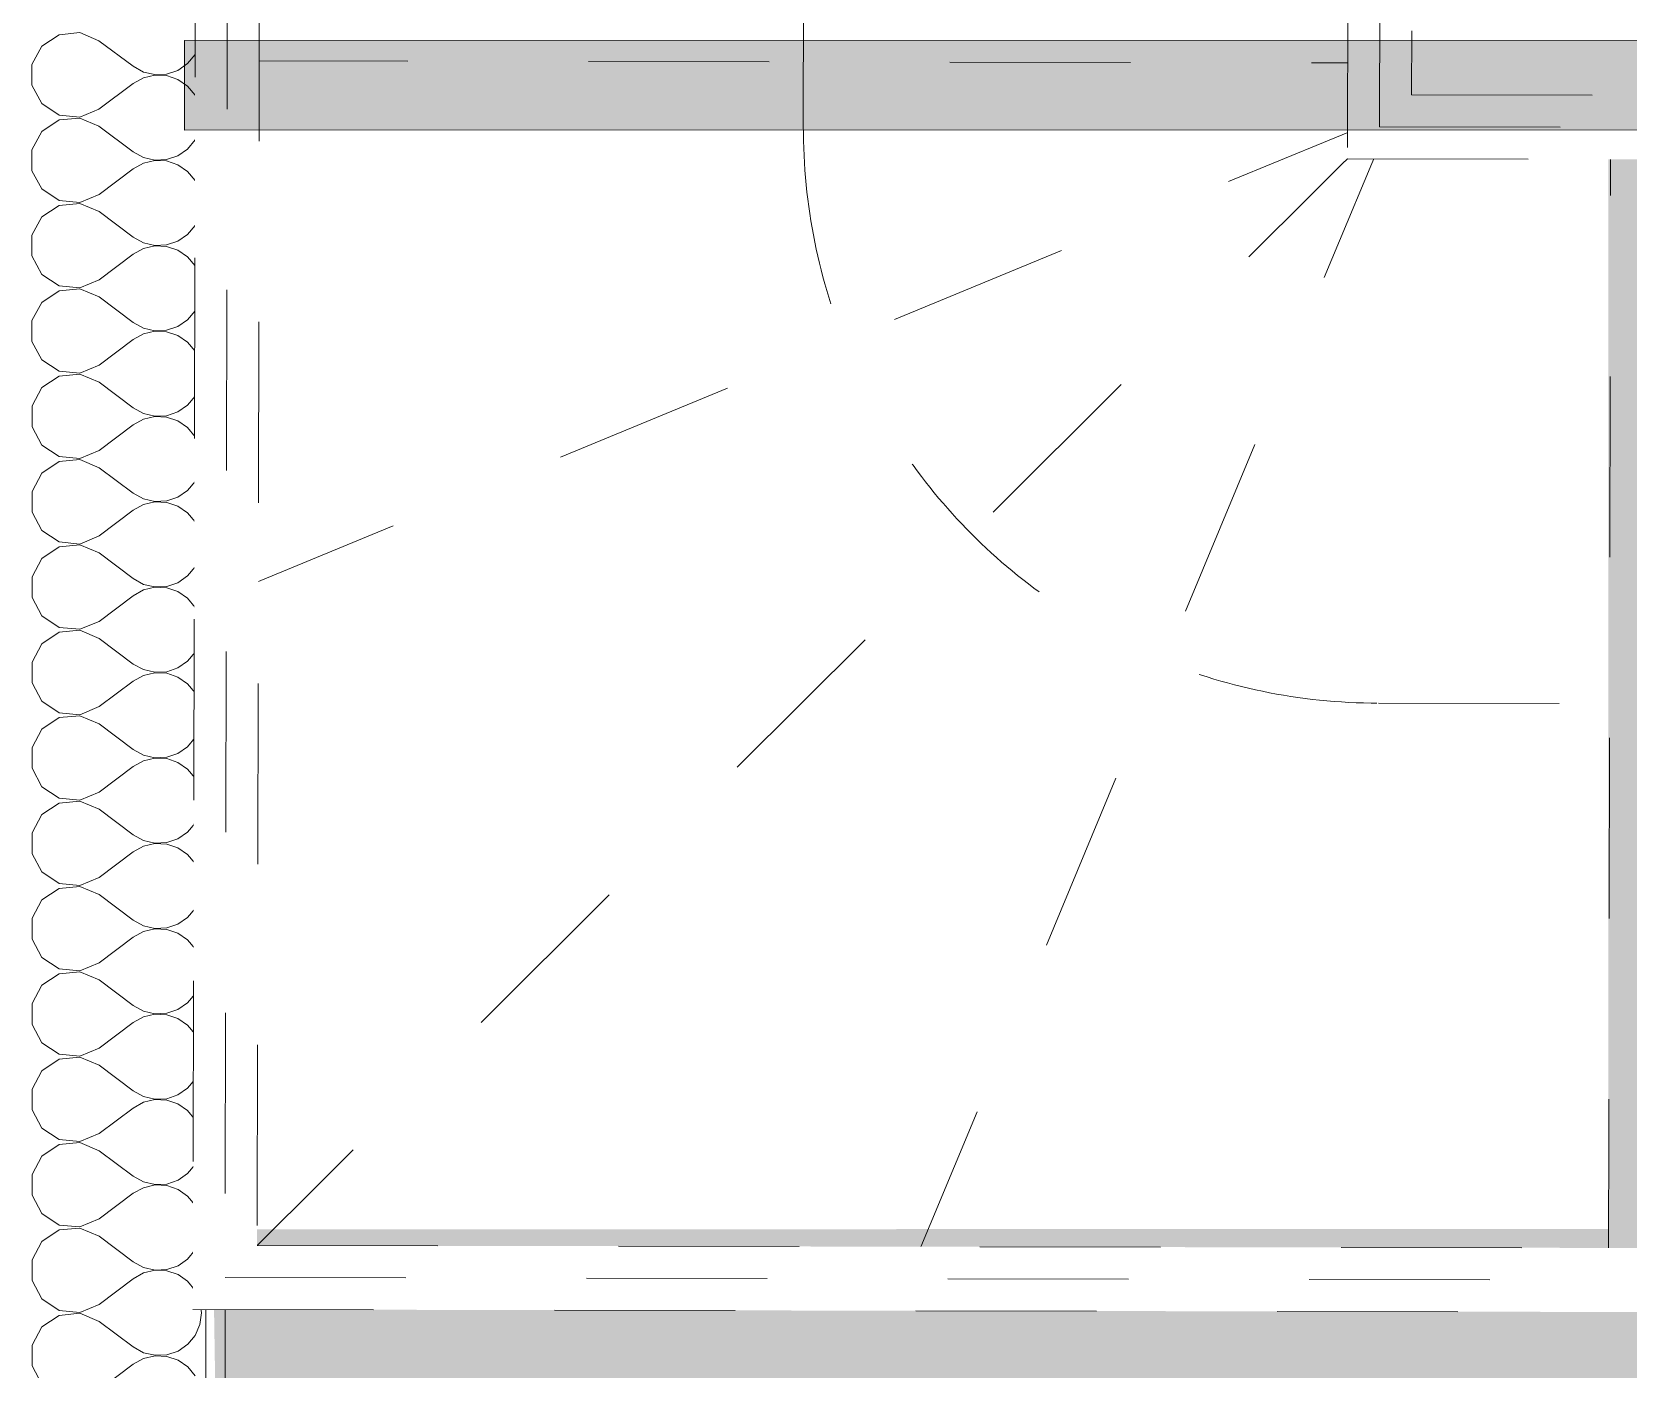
# Model space of a CAD drawing. Header units: millimetres. Extents: x 318905 to 439572, y -5133 to 105868.
# Drawn here: x 361554 to 362800, y 57105 to 58149 of the extents above; entities that cross this region are included whole.
import ezdxf

# ---------------------------------------------------------------- set-up
doc = ezdxf.new("R2010")
doc.units = ezdxf.units.MM
doc.header["$MEASUREMENT"] = 0
doc.linetypes.add('Traits', pattern=[282.222223, 141.111112, -141.111112])
doc.linetypes.add('Wipeout_Contour', pattern=[1000, 0, -1000])
doc.layers.add('INTI_Escaliers_et_ascenseurs', color=7, linetype='Continuous')
doc.layers.add('Marques & Zones', color=7, linetype='Continuous')
for name, color, linetype, lineweight in [('INTI_Escaliers_et_ascenseurs_Stylo_No__1', 7, 'Continuous', 5), ('Murs ext - Périphériques_Stylo_No__1', 7, 'Continuous', 5), ('Murs ext - Périphériques_Stylo_No__41', 7, 'Continuous', 20)]:
    doc.layers.add(name, color=color, linetype=linetype, lineweight=lineweight)
doc.layers.add('Murs ext - Périphériques_Stylo_No__87', color=7, linetype='Continuous', lineweight=13, true_color=0x6a6a6a)

# ---------------------------------------------------------------- blocks, each defined once
blk = doc.blocks.new('*X23')
at = {"layer": 'Murs ext - Périphériques_Stylo_No__1', "linetype": 'Continuous'}
for p, q in [((361685.8, 58149.3), (361684.6, 58158.4)), ((361561.2, 58138.3), (361553.5, 58124)), ((361574.7, 58147.3), (361561.2, 58138.3)), ((361590.9, 58148.9), (361574.7, 58147.3)), ((361605.8, 58142.6), (361590.9, 58148.9)), ((361605.8, 58142.6), (361632.5, 58122.6)), ((361680.9, 58131.7), (361684.6, 58140.1)), ((361684.6, 58140.1), (361685.8, 58149.3)), ((361675, 58124.7), (361680.9, 58131.7)), ((361553.5, 58124), (361553.5, 58107.8)), ((361632.5, 58122.6), (361640.6, 58118.1)), ((361640.6, 58113.7), (361632.5, 58109.2)), ((361640.6, 58118.1), (361649.5, 58116.1)), ((361649.5, 58115.8), (361640.6, 58113.7)), ((361649.5, 58116.1), (361658.7, 58116.5)), ((361658.7, 58115.3), (361649.5, 58115.8)), ((361658.7, 58116.5), (361667.4, 58119.4)), ((361667.4, 58112.4), (361658.7, 58115.3)), ((361667.4, 58119.4), (361675, 58124.7)), ((361553.5, 58107.8), (361561.2, 58093.5)), ((361605.8, 58089.2), (361632.5, 58109.2)), ((361675, 58107.2), (361667.4, 58112.4)), ((361680.9, 58100.1), (361675, 58107.2)), ((361561.2, 58093.5), (361574.7, 58084.5)), ((361590.9, 58083), (361605.8, 58089.2)), ((361684.6, 58091.7), (361680.9, 58100.1)), ((361685.8, 58082.6), (361684.6, 58091.7)), ((361574.7, 58080.7), (361561.2, 58071.7)), ((361574.7, 58084.5), (361590.9, 58083)), ((361590.9, 58082.2), (361574.7, 58080.7)), ((361605.8, 58075.9), (361590.9, 58082.2)), ((361605.8, 58075.9), (361632.5, 58055.9)), ((361684.6, 58073.5), (361685.8, 58082.6)), ((361561.2, 58071.7), (361553.5, 58057.4)), ((361675, 58058), (361680.9, 58065.1)), ((361680.9, 58065.1), (361684.6, 58073.5)), ((361553.5, 58057.4), (361553.5, 58041.1)), ((361632.5, 58055.9), (361640.6, 58051.5)), ((361640.6, 58051.5), (361649.5, 58049.4)), ((361658.7, 58049.8), (361667.4, 58052.8)), ((361667.4, 58052.8), (361675, 58058)), ((361553.5, 58041.1), (361561.2, 58026.8)), ((361605.9, 58022.6), (361632.5, 58042.6)), ((361640.6, 58047), (361632.5, 58042.6)), ((361649.5, 58049.1), (361640.6, 58047)), ((361649.5, 58049.4), (361658.7, 58049.8)), ((361658.7, 58048.7), (361649.5, 58049.1)), ((361667.4, 58045.7), (361658.7, 58048.7)), ((361675, 58040.5), (361667.4, 58045.7)), ((361680.9, 58033.4), (361675, 58040.5)), ((361561.2, 58026.8), (361574.7, 58017.8)), ((361684.6, 58025), (361680.9, 58033.4)), ((361574.7, 58014), (361561.2, 58005)), ((361574.7, 58017.8), (361590.9, 58016.3)), ((361590.9, 58015.5), (361574.7, 58014)), ((361590.9, 58016.3), (361605.9, 58022.6)), ((361605.9, 58009.2), (361590.9, 58015.5)), ((361685.9, 58015.9), (361684.6, 58025)), ((361684.6, 58006.8), (361685.9, 58015.9)), ((361561.2, 58005), (361553.5, 57990.7)), ((361605.9, 58009.2), (361632.5, 57989.2)), ((361680.9, 57998.4), (361684.6, 58006.8)), ((361553.5, 57990.7), (361553.5, 57974.5)), ((361632.5, 57989.2), (361640.6, 57984.8)), ((361667.4, 57986.1), (361675, 57991.3)), ((361675, 57991.3), (361680.9, 57998.4)), ((361605.9, 57955.9), (361632.5, 57975.9)), ((361640.6, 57980.4), (361632.5, 57975.9)), ((361640.6, 57984.8), (361649.5, 57982.7)), ((361649.5, 57982.5), (361640.6, 57980.4)), ((361649.5, 57982.7), (361658.7, 57983.2)), ((361658.7, 57982), (361649.5, 57982.5)), ((361658.7, 57983.2), (361667.4, 57986.1)), ((361667.4, 57979.1), (361658.7, 57982)), ((361675, 57973.9), (361667.4, 57979.1)), ((361553.5, 57974.5), (361561.2, 57960.1)), ((361680.9, 57966.8), (361675, 57973.9)), ((361684.6, 57958.4), (361680.9, 57966.8)), ((361561.2, 57960.1), (361574.7, 57951.2)), ((361574.7, 57951.2), (361590.9, 57949.6)), ((361590.9, 57949.6), (361605.9, 57955.9)), ((361685.9, 57949.3), (361684.6, 57958.4)), ((361574.7, 57947.3), (361561.2, 57938.3)), ((361590.9, 57948.9), (361574.7, 57947.3)), ((361605.9, 57942.6), (361590.9, 57948.9)), ((361605.9, 57942.6), (361632.5, 57922.6)), ((361680.9, 57931.7), (361684.6, 57940.1)), ((361684.6, 57940.1), (361685.9, 57949.3)), ((361561.2, 57938.3), (361553.5, 57924)), ((361675, 57924.7), (361680.9, 57931.7)), ((361553.5, 57924), (361553.5, 57907.8)), ((361632.5, 57922.6), (361640.6, 57918.1)), ((361640.6, 57913.7), (361632.5, 57909.2)), ((361640.6, 57918.1), (361649.5, 57916.1)), ((361649.5, 57915.8), (361640.6, 57913.7)), ((361649.5, 57916.1), (361658.7, 57916.5)), ((361658.7, 57915.3), (361649.5, 57915.8)), ((361658.7, 57916.5), (361667.4, 57919.4)), ((361667.4, 57912.4), (361658.7, 57915.3)), ((361667.4, 57919.4), (361675, 57924.7)), ((361553.5, 57907.8), (361561.2, 57893.5)), ((361605.9, 57889.2), (361632.5, 57909.2)), ((361675, 57907.2), (361667.4, 57912.4)), ((361680.9, 57900.1), (361675, 57907.2)), ((361561.2, 57893.5), (361574.7, 57884.5)), ((361590.9, 57883), (361605.9, 57889.2)), ((361684.6, 57891.7), (361680.9, 57900.1)), ((361685.9, 57882.6), (361684.6, 57891.7)), ((361574.7, 57880.7), (361561.2, 57871.7)), ((361574.7, 57884.5), (361590.9, 57883)), ((361590.9, 57882.2), (361574.7, 57880.7)), ((361605.9, 57875.9), (361590.9, 57882.2)), ((361684.6, 57873.5), (361685.9, 57882.6)), ((361561.2, 57871.7), (361553.6, 57857.4)), ((361605.9, 57875.9), (361632.5, 57855.9)), ((361675, 57858), (361680.9, 57865.1)), ((361680.9, 57865.1), (361684.6, 57873.5)), ((361553.6, 57857.4), (361553.6, 57841.1)), ((361632.5, 57855.9), (361640.6, 57851.5)), ((361640.6, 57851.5), (361649.6, 57849.4)), ((361658.7, 57849.8), (361667.5, 57852.8)), ((361667.5, 57852.8), (361675, 57858)), ((361553.6, 57841.1), (361561.2, 57826.8)), ((361605.9, 57822.6), (361632.6, 57842.6)), ((361640.6, 57847), (361632.6, 57842.6)), ((361649.6, 57849.1), (361640.6, 57847)), ((361649.6, 57849.4), (361658.7, 57849.8)), ((361658.7, 57848.7), (361649.6, 57849.1)), ((361667.5, 57845.7), (361658.7, 57848.7)), ((361675, 57840.5), (361667.5, 57845.7)), ((361680.9, 57833.4), (361675, 57840.5)), ((361561.2, 57826.8), (361574.8, 57817.8)), ((361684.6, 57825), (361680.9, 57833.4)), ((361574.8, 57814), (361561.2, 57805)), ((361574.8, 57817.8), (361590.9, 57816.3)), ((361590.9, 57815.5), (361574.8, 57814)), ((361590.9, 57816.3), (361605.9, 57822.6)), ((361605.9, 57809.2), (361590.9, 57815.5)), ((361685.9, 57815.9), (361684.6, 57825)), ((361684.6, 57806.8), (361685.9, 57815.9)), ((361561.2, 57805), (361553.6, 57790.7)), ((361605.9, 57809.2), (361632.6, 57789.2)), ((361680.9, 57798.4), (361684.6, 57806.8)), ((361553.6, 57790.7), (361553.6, 57774.5)), ((361632.6, 57789.2), (361640.6, 57784.8)), ((361667.5, 57786.1), (361675, 57791.3)), ((361675, 57791.3), (361680.9, 57798.4)), ((361640.6, 57780.4), (361632.6, 57775.9)), ((361640.6, 57784.8), (361649.6, 57782.7)), ((361649.6, 57782.5), (361640.6, 57780.4)), ((361649.6, 57782.7), (361658.8, 57783.2)), ((361658.8, 57782), (361649.6, 57782.5)), ((361658.8, 57783.2), (361667.5, 57786.1)), ((361667.5, 57779.1), (361658.8, 57782)), ((361675, 57773.9), (361667.5, 57779.1)), ((361553.6, 57774.5), (361561.2, 57760.1)), ((361605.9, 57755.9), (361632.6, 57775.9)), ((361680.9, 57766.8), (361675, 57773.9)), ((361684.6, 57758.4), (361680.9, 57766.8)), ((361561.2, 57760.1), (361574.8, 57751.2)), ((361590.9, 57749.6), (361605.9, 57755.9)), ((361685.9, 57749.3), (361684.6, 57758.4)), ((361574.8, 57747.3), (361561.2, 57738.3)), ((361574.8, 57751.2), (361590.9, 57749.6)), ((361590.9, 57748.9), (361574.8, 57747.3)), ((361605.9, 57742.6), (361590.9, 57748.9)), ((361605.9, 57742.6), (361632.6, 57722.6)), ((361680.9, 57731.7), (361684.6, 57740.1)), ((361684.6, 57740.1), (361685.9, 57749.3)), ((361561.2, 57738.3), (361553.6, 57724)), ((361675.1, 57724.7), (361680.9, 57731.7)), ((361553.6, 57724), (361553.6, 57707.8)), ((361632.6, 57722.6), (361640.6, 57718.1)), ((361640.6, 57718.1), (361649.6, 57716.1)), ((361649.6, 57715.8), (361640.6, 57713.7)), ((361649.6, 57716.1), (361658.8, 57716.5)), ((361658.8, 57715.3), (361649.6, 57715.8)), ((361658.8, 57716.5), (361667.5, 57719.4)), ((361667.5, 57712.4), (361658.8, 57715.3)), ((361667.5, 57719.4), (361675.1, 57724.7)), ((361553.6, 57707.8), (361561.3, 57693.5)), ((361605.9, 57689.2), (361632.6, 57709.2)), ((361640.6, 57713.7), (361632.6, 57709.2)), ((361675.1, 57707.2), (361667.5, 57712.4)), ((361680.9, 57700.1), (361675.1, 57707.2)), ((361561.3, 57693.5), (361574.8, 57684.5)), ((361590.9, 57683), (361605.9, 57689.2)), ((361684.6, 57691.7), (361680.9, 57700.1)), ((361685.9, 57682.6), (361684.6, 57691.7)), ((361574.8, 57680.7), (361561.3, 57671.7)), ((361574.8, 57684.5), (361590.9, 57683)), ((361590.9, 57682.2), (361574.8, 57680.7)), ((361605.9, 57675.9), (361590.9, 57682.2)), ((361684.6, 57673.5), (361685.9, 57682.6)), ((361561.3, 57671.7), (361553.6, 57657.4)), ((361605.9, 57675.9), (361632.6, 57655.9)), ((361675.1, 57658), (361680.9, 57665.1)), ((361680.9, 57665.1), (361684.6, 57673.5)), ((361553.6, 57657.4), (361553.6, 57641.1)), ((361632.6, 57655.9), (361640.6, 57651.5)), ((361658.8, 57649.8), (361667.5, 57652.8)), ((361667.5, 57652.8), (361675.1, 57658)), ((361553.6, 57641.1), (361561.3, 57626.8)), ((361605.9, 57622.6), (361632.6, 57642.6)), ((361640.6, 57647), (361632.6, 57642.6)), ((361640.6, 57651.5), (361649.6, 57649.4)), ((361649.6, 57649.1), (361640.6, 57647)), ((361649.6, 57649.4), (361658.8, 57649.8)), ((361658.8, 57648.7), (361649.6, 57649.1)), ((361667.5, 57645.7), (361658.8, 57648.7)), ((361675.1, 57640.5), (361667.5, 57645.7)), ((361680.9, 57633.4), (361675.1, 57640.5)), ((361561.3, 57626.8), (361574.8, 57617.8)), ((361684.7, 57625), (361680.9, 57633.4)), ((361574.8, 57617.8), (361590.9, 57616.3)), ((361590.9, 57615.5), (361574.8, 57614)), ((361590.9, 57616.3), (361605.9, 57622.6)), ((361605.9, 57609.2), (361590.9, 57615.5)), ((361685.9, 57615.9), (361684.7, 57625)), ((361684.7, 57606.8), (361685.9, 57615.9)), ((361561.3, 57605), (361553.6, 57590.7)), ((361574.8, 57614), (361561.3, 57605)), ((361605.9, 57609.2), (361632.6, 57589.2)), ((361680.9, 57598.4), (361684.7, 57606.8)), ((361553.6, 57590.7), (361553.6, 57574.5)), ((361667.5, 57586.1), (361675.1, 57591.3)), ((361675.1, 57591.3), (361680.9, 57598.4)), ((361632.6, 57589.2), (361640.6, 57584.8)), ((361640.6, 57580.4), (361632.6, 57575.9)), ((361640.6, 57584.8), (361649.6, 57582.7)), ((361649.6, 57582.5), (361640.6, 57580.4)), ((361649.6, 57582.7), (361658.8, 57583.2)), ((361658.8, 57582), (361649.6, 57582.5)), ((361658.8, 57583.2), (361667.5, 57586.1)), ((361667.5, 57579.1), (361658.8, 57582)), ((361675.1, 57573.9), (361667.5, 57579.1)), ((361553.6, 57574.5), (361561.3, 57560.1)), ((361605.9, 57555.9), (361632.6, 57575.9)), ((361681, 57566.8), (361675.1, 57573.9)), ((361684.7, 57558.4), (361681, 57566.8)), ((361561.3, 57560.1), (361574.8, 57551.2)), ((361591, 57549.6), (361605.9, 57555.9)), ((361685.9, 57549.3), (361684.7, 57558.4)), ((361574.8, 57547.3), (361561.3, 57538.3)), ((361574.8, 57551.2), (361591, 57549.6)), ((361591, 57548.9), (361574.8, 57547.3)), ((361605.9, 57542.6), (361591, 57548.9)), ((361605.9, 57542.6), (361632.6, 57522.6)), ((361681, 57531.7), (361684.7, 57540.1)), ((361684.7, 57540.1), (361685.9, 57549.3)), ((361561.3, 57538.3), (361553.6, 57524)), ((361675.1, 57524.7), (361681, 57531.7)), ((361553.6, 57524), (361553.6, 57507.8)), ((361632.6, 57522.6), (361640.7, 57518.1)), ((361640.7, 57518.1), (361649.6, 57516.1)), ((361649.6, 57515.8), (361640.7, 57513.7)), ((361649.6, 57516.1), (361658.8, 57516.5)), ((361658.8, 57515.3), (361649.6, 57515.8)), ((361658.8, 57516.5), (361667.5, 57519.4)), ((361667.5, 57512.4), (361658.8, 57515.3)), ((361667.5, 57519.4), (361675.1, 57524.7)), ((361553.6, 57507.8), (361561.3, 57493.5)), ((361605.9, 57489.2), (361632.6, 57509.2)), ((361640.7, 57513.7), (361632.6, 57509.2)), ((361675.1, 57507.2), (361667.5, 57512.4)), ((361681, 57500.1), (361675.1, 57507.2)), ((361561.3, 57493.5), (361574.8, 57484.5)), ((361684.7, 57491.7), (361681, 57500.1)), ((361685.9, 57482.6), (361684.7, 57491.7)), ((361574.8, 57480.7), (361561.3, 57471.7)), ((361574.8, 57484.5), (361591, 57483)), ((361591, 57482.2), (361574.8, 57480.7)), ((361591, 57483), (361605.9, 57489.2)), ((361605.9, 57475.9), (361591, 57482.2)), ((361684.7, 57473.5), (361685.9, 57482.6)), ((361561.3, 57471.7), (361553.6, 57457.4)), ((361605.9, 57475.9), (361632.6, 57455.9)), ((361675.1, 57458), (361681, 57465.1)), ((361681, 57465.1), (361684.7, 57473.5)), ((361553.6, 57457.4), (361553.6, 57441.1)), ((361632.6, 57455.9), (361640.7, 57451.5)), ((361658.8, 57449.8), (361667.5, 57452.8)), ((361667.5, 57452.8), (361675.1, 57458)), ((361553.6, 57441.1), (361561.3, 57426.8)), ((361606, 57422.6), (361632.6, 57442.6)), ((361640.7, 57447), (361632.6, 57442.6)), ((361640.7, 57451.5), (361649.6, 57449.4)), ((361649.6, 57449.1), (361640.7, 57447)), ((361649.6, 57449.4), (361658.8, 57449.8)), ((361658.8, 57448.7), (361649.6, 57449.1)), ((361667.5, 57445.7), (361658.8, 57448.7)), ((361675.1, 57440.5), (361667.5, 57445.7)), ((361681, 57433.4), (361675.1, 57440.5)), ((361684.7, 57425), (361681, 57433.4)), ((361561.3, 57426.8), (361574.8, 57417.8)), ((361574.8, 57417.8), (361591, 57416.3)), ((361591, 57415.5), (361574.8, 57414)), ((361591, 57416.3), (361606, 57422.6)), ((361606, 57409.2), (361591, 57415.5)), ((361686, 57415.9), (361684.7, 57425)), ((361684.7, 57406.8), (361686, 57415.9)), ((361561.3, 57405), (361553.6, 57390.7)), ((361574.8, 57414), (361561.3, 57405)), ((361606, 57409.2), (361632.6, 57389.2)), ((361681, 57398.4), (361684.7, 57406.8)), ((361553.6, 57390.7), (361553.6, 57374.5)), ((361667.5, 57386.1), (361675.1, 57391.3)), ((361675.1, 57391.3), (361681, 57398.4)), ((361632.6, 57389.2), (361640.7, 57384.8)), ((361640.7, 57380.4), (361632.6, 57375.9)), ((361640.7, 57384.8), (361649.6, 57382.7)), ((361649.6, 57382.5), (361640.7, 57380.4)), ((361649.6, 57382.7), (361658.8, 57383.2)), ((361658.8, 57382), (361649.6, 57382.5)), ((361658.8, 57383.2), (361667.5, 57386.1)), ((361667.5, 57379.1), (361658.8, 57382)), ((361675.1, 57373.9), (361667.5, 57379.1)), ((361553.6, 57374.5), (361561.3, 57360.1)), ((361606, 57355.9), (361632.6, 57375.9)), ((361681, 57366.8), (361675.1, 57373.9)), ((361684.7, 57358.4), (361681, 57366.8)), ((361561.3, 57360.1), (361574.8, 57351.2)), ((361591, 57349.6), (361606, 57355.9)), ((361686, 57349.3), (361684.7, 57358.4)), ((361574.8, 57347.3), (361561.3, 57338.3)), ((361574.8, 57351.2), (361591, 57349.6)), ((361591, 57348.9), (361574.8, 57347.3)), ((361606, 57342.6), (361591, 57348.9)), ((361606, 57342.6), (361632.6, 57322.6)), ((361681, 57331.7), (361684.7, 57340.1)), ((361684.7, 57340.1), (361686, 57349.3)), ((361561.3, 57338.3), (361553.6, 57324)), ((361675.1, 57324.7), (361681, 57331.7)), ((361553.6, 57324), (361553.6, 57307.8)), ((361632.6, 57322.6), (361640.7, 57318.1)), ((361640.7, 57318.1), (361649.6, 57316.1)), ((361649.6, 57315.8), (361640.7, 57313.7)), ((361649.6, 57316.1), (361658.8, 57316.5)), ((361658.8, 57315.3), (361649.6, 57315.8)), ((361658.8, 57316.5), (361667.5, 57319.4)), ((361667.5, 57312.4), (361658.8, 57315.3)), ((361667.5, 57319.4), (361675.1, 57324.7)), ((361553.6, 57307.8), (361561.3, 57293.5)), ((361606, 57289.2), (361632.6, 57309.2)), ((361640.7, 57313.7), (361632.6, 57309.2)), ((361675.1, 57307.2), (361667.5, 57312.4)), ((361681, 57300.1), (361675.1, 57307.2)), ((361561.3, 57293.5), (361574.8, 57284.5)), ((361684.7, 57291.7), (361681, 57300.1)), ((361686, 57282.6), (361684.7, 57291.7)), ((361574.8, 57280.7), (361561.3, 57271.7)), ((361574.8, 57284.5), (361591, 57283)), ((361591, 57282.2), (361574.8, 57280.7)), ((361591, 57283), (361606, 57289.2)), ((361606, 57275.9), (361591, 57282.2)), ((361684.7, 57273.5), (361686, 57282.6)), ((361561.3, 57271.7), (361553.6, 57257.4)), ((361606, 57275.9), (361632.6, 57255.9)), ((361681, 57265.1), (361684.7, 57273.5)), ((361553.6, 57257.4), (361553.7, 57241.1)), ((361632.6, 57255.9), (361640.7, 57251.5)), ((361658.8, 57249.8), (361667.6, 57252.8)), ((361667.6, 57252.8), (361675.1, 57258)), ((361675.1, 57258), (361681, 57265.1)), ((361553.7, 57241.1), (361561.3, 57226.8)), ((361606, 57222.6), (361632.6, 57242.6)), ((361640.7, 57247), (361632.6, 57242.6)), ((361640.7, 57251.5), (361649.7, 57249.4)), ((361649.7, 57249.1), (361640.7, 57247)), ((361649.7, 57249.4), (361658.8, 57249.8)), ((361658.8, 57248.7), (361649.7, 57249.1)), ((361667.6, 57245.7), (361658.8, 57248.7)), ((361675.1, 57240.5), (361667.6, 57245.7)), ((361681, 57233.4), (361675.1, 57240.5)), ((361684.7, 57225), (361681, 57233.4)), ((361561.3, 57226.8), (361574.8, 57217.8)), ((361574.8, 57217.8), (361591, 57216.3)), ((361591, 57215.5), (361574.8, 57214)), ((361591, 57216.3), (361606, 57222.6)), ((361606, 57209.2), (361591, 57215.5)), ((361686, 57215.9), (361684.7, 57225)), ((361684.7, 57206.8), (361686, 57215.9)), ((361561.3, 57205), (361553.7, 57190.7)), ((361574.8, 57214), (361561.3, 57205)), ((361606, 57209.2), (361632.7, 57189.2)), ((361681, 57198.4), (361684.7, 57206.8)), ((361553.7, 57190.7), (361553.7, 57174.5)), ((361667.6, 57186.1), (361675.1, 57191.3)), ((361675.1, 57191.3), (361681, 57198.4)), ((361632.7, 57189.2), (361640.7, 57184.8)), ((361640.7, 57180.4), (361632.7, 57175.9)), ((361640.7, 57184.8), (361649.7, 57182.7)), ((361649.7, 57182.5), (361640.7, 57180.4)), ((361649.7, 57182.7), (361658.8, 57183.2)), ((361658.8, 57182), (361649.7, 57182.5)), ((361658.8, 57183.2), (361667.6, 57186.1)), ((361667.6, 57179.1), (361658.8, 57182)), ((361675.1, 57173.9), (361667.6, 57179.1)), ((361553.7, 57174.5), (361561.3, 57160.1)), ((361606, 57155.9), (361632.7, 57175.9)), ((361681, 57166.8), (361675.1, 57173.9)), ((361684.7, 57158.4), (361681, 57166.8)), ((361561.3, 57160.1), (361574.9, 57151.2)), ((361591, 57149.6), (361606, 57155.9)), ((361686, 57149.3), (361684.7, 57158.4)), ((361574.9, 57147.3), (361561.3, 57138.3)), ((361574.9, 57151.2), (361591, 57149.6)), ((361591, 57148.9), (361574.9, 57147.3)), ((361606, 57142.6), (361591, 57148.9)), ((361606, 57142.6), (361632.7, 57122.6)), ((361684.7, 57140.1), (361686, 57149.3)), ((361561.3, 57138.3), (361553.7, 57124)), ((361675.2, 57124.7), (361681, 57131.7)), ((361681, 57131.7), (361684.7, 57140.1)), ((361553.7, 57124), (361553.7, 57107.8)), ((361632.7, 57122.6), (361640.7, 57118.1)), ((361640.7, 57118.1), (361649.7, 57116.1)), ((361649.7, 57115.8), (361640.7, 57113.7)), ((361649.7, 57116.1), (361658.9, 57116.5)), ((361658.9, 57115.3), (361649.7, 57115.8)), ((361658.9, 57116.5), (361667.6, 57119.4)), ((361667.6, 57119.4), (361675.2, 57124.7)), ((361553.7, 57107.8), (361561.3, 57093.5)), ((361606, 57089.2), (361632.7, 57109.2)), ((361640.7, 57113.7), (361632.7, 57109.2)), ((361667.6, 57112.4), (361658.9, 57115.3)), ((361675.2, 57107.2), (361667.6, 57112.4)), ((361681, 57100.1), (361675.2, 57107.2))]:
    blk.add_line(p, q, dxfattribs=at)
blk = doc.blocks.new('Hachure_9', base_point=(0, 4000))
at = {"layer": 'Murs ext - Périphériques_Stylo_No__1', "linetype": 'Continuous'}
blk.add_blockref('*X23', (0, 0), dxfattribs=at)

msp = doc.modelspace()

# ---------------------------------------------------------------- hatches: boundary and pattern name
at = {"layer": 'Marques & Zones', "linetype": 'Continuous', "lineweight": 0, "true_color": 0xebf5fc}
msp.add_hatch(color=7, dxfattribs=at).paths.add_polyline_path([(361694.765, 57214.521), (361703.322, 56662.053), (362082.103, 56662.114), (362082.163, 56286.422), (363824.468, 56286.702), (363824.181, 58073.111), (362784.572, 58072.944), (362784.71, 57214.696)])

# ---------------------------------------------------------------- linework, layer by layer
at = {"layer": 'INTI_Escaliers_et_ascenseurs_Stylo_No__1', "linetype": 'Traits'}
for p, q in [((361707.707, 59076.884), (361704.325, 57176.887)), ((362606.103, 58175.283), (362605.925, 58075.283)), ((361706.016, 58126.885), (362606.014, 58125.283)), ((361706.016, 58126.885), (362606.014, 58125.283)), ((361705.274, 57709.952), (362605.936, 58081.141)), ((361705.274, 57709.952), (362605.936, 58081.141)), ((361704.325, 57176.887), (362605.925, 58075.283)), ((361704.325, 57176.887), (362605.925, 58075.283)), ((362237.39, 57175.938), (362611.783, 58075.273)), ((362237.39, 57175.938), (362611.783, 58075.273)), ((362605.925, 58075.283), (364086.316, 58072.648)), ((362784.716, 57174.963), (362786.318, 58074.962)), ((362784.716, 57174.963), (362786.318, 58074.962)), ((361704.325, 57176.887), (364084.714, 57172.65))]:
    msp.add_line(p, q, dxfattribs=at)
at = {"layer": 'Murs ext - Périphériques_Stylo_No__1', "linetype": 'Continuous'}
msp.add_line((361689.407, 56662.05), (361689.018, 59088.39), dxfattribs=at)
at = {"layer": 'Murs ext - Périphériques_Stylo_No__41', "linetype": 'Continuous', "flags": 128}
msp.add_lwpolyline([(361672.765, 58142.765), (361672.776, 58072.765)], dxfattribs=at)
at = {"layer": 'Murs ext - Périphériques_Stylo_No__87', "linetype": 'Continuous', "flags": 128}
msp.add_lwpolyline([(361704.407, 56662.053), (361704.02, 59073.39)], dxfattribs=at)

# ---------------------------------------------------------------- block references
at = {"layer": 'Murs ext - Périphériques_Stylo_No__1', "linetype": 'Continuous'}
msp.add_blockref('Hachure_9', (0, 4000), dxfattribs=at)

# ---------------------------------------------------------------- next in the draw order: wipeouts: each hides what was drawn before it
at = {"color": 254, "linetype": 'Wipeout_Contour', "lineweight": 0, "ltscale": 2936532.773651657}
msp.add_wipeout([(362224.694, 59100.963), (361682.751, 59101.928), (361679.28, 57151.931), (364084.67, 57147.65), (364084.759, 57197.649), (361729.369, 57201.842), (361732.662, 59051.839), (362250.717, 59050.917)], dxfattribs=at).dxf.layer = 'INTI_Escaliers_et_ascenseurs'

# ---------------------------------------------------------------- next in the draw order: linework, layer by layer
at = {"layer": 'INTI_Escaliers_et_ascenseurs_Stylo_No__1', "linetype": 'Traits'}
for p, q in [((361682.751, 59101.928), (361679.28, 57151.931)), ((361707.707, 59076.884), (361704.325, 57176.887)), ((361732.662, 59051.839), (361729.369, 57201.842)), ((362156.104, 58176.084), (362155.926, 58076.084)), ((362605.124, 57625.284), (363825.515, 57623.112)), ((361729.369, 57201.842), (364084.759, 57197.649)), ((361704.325, 57176.887), (364084.714, 57172.65)), ((361679.28, 57151.931), (364084.67, 57147.65))]:
    msp.add_line(p, q, dxfattribs=at)

# ---------------------------------------------------------------- next in the draw order: wipeouts: each hides what was drawn before it
at = {"color": 254, "linetype": 'Wipeout_Contour', "lineweight": 0, "ltscale": 2941003.403691994}
msp.add_wipeout([(362693.092, 58200.128), (362581.148, 58200.327), (362580.881, 58050.328), (364086.271, 58047.648), (364086.36, 58097.648), (362630.97, 58100.239), (362631.059, 58150.239), (362719.115, 58150.082)], dxfattribs=at).dxf.layer = 'INTI_Escaliers_et_ascenseurs'

# ---------------------------------------------------------------- next in the draw order: hatches: boundary and pattern name
at = {"layer": 'Murs ext - Périphériques_Stylo_No__1', "linetype": 'Continuous'}
msp.add_hatch(color=256, dxfattribs=at).paths.add_polyline_path([(363824.17, 58143.111), (361672.765, 58142.765), (361672.776, 58072.765), (363754.181, 58073.099)])

# ---------------------------------------------------------------- next in the draw order: linework, layer by layer
at = {"layer": 'INTI_Escaliers_et_ascenseurs_Stylo_No__1', "linetype": 'Traits'}
for p, q in [((362581.148, 58200.327), (362580.881, 58050.328)), ((362606.103, 58175.283), (362605.925, 58075.283)), ((362631.059, 58150.239), (362630.97, 58100.239)), ((362630.97, 58100.239), (364086.36, 58097.648)), ((362605.925, 58075.283), (364086.316, 58072.648)), ((362580.881, 58050.328), (364086.271, 58047.648))]:
    msp.add_line(p, q, dxfattribs=at)
msp.add_arc((362605.925, 58075.283), 450, 179.898016, 269.898016, dxfattribs=at)
at = {"layer": 'Murs ext - Périphériques_Stylo_No__41', "linetype": 'Continuous', "flags": 128}
for points in [[(363824.17, 58143.111), (361672.765, 58142.765)], [(361672.776, 58072.765), (363754.181, 58073.099)]]:
    msp.add_lwpolyline(points, dxfattribs=at)

doc.saveas('drawing.dxf')
